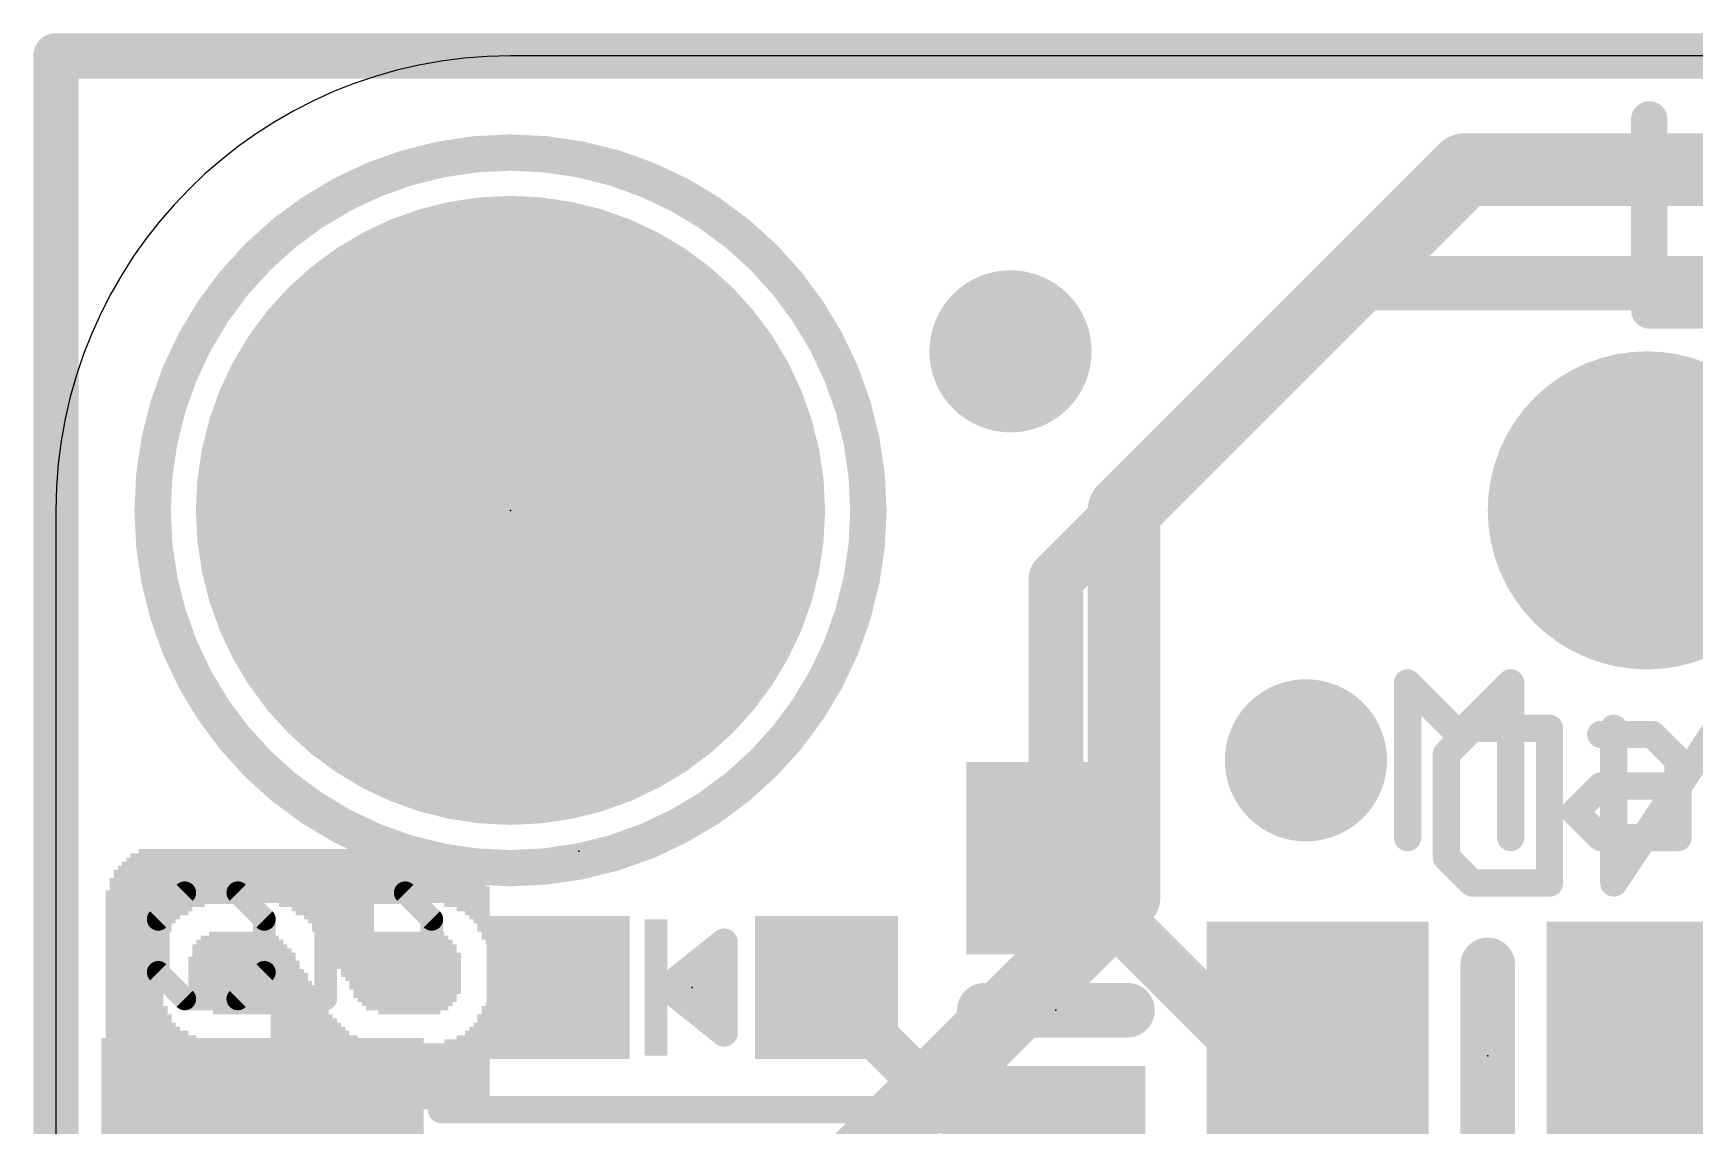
# Model space of a CAD drawing. Extents: x -0.1 to 25.5, y -0.1 to 17.9.
# Drawn here: x -0.13 to 9.16, y 11.8 to 17.91 of the extents above; entities that cross this region are included whole.
import ezdxf

# ---------------------------------------------------------------- set-up
doc = ezdxf.new("R2010")
doc.units = 0
for name, color, linetype in [('1', 12, 'CONTINUOUS'), ('16', 5, 'CONTINUOUS'), ('17', 110, 'CONTINUOUS'), ('18', 110, 'CONTINUOUS'), ('20', 53, 'CONTINUOUS'), ('21', 40, 'CONTINUOUS'), ('22', 6, 'CONTINUOUS'), ('23', 40, 'CONTINUOUS'), ('24', 6, 'CONTINUOUS')]:
    doc.layers.add(name, color=color, linetype=linetype)

# ---------------------------------------------------------------- blocks, each defined once
blk = doc.blocks.new('RECT')
blk.add_solid([(-0.5, -0.5), (0.5, -0.5), (-0.5, 0.5), (0.5, 0.5)])
blk = doc.blocks.new('ROUNDP')
at = {"const_width": 0.5}
blk.add_lwpolyline([(0, -0.25, 1), (0, 0.25, 1), (0, -0.25)], format="xyb", dxfattribs=at)
blk = doc.blocks.new('ROUNDV')
at = {"const_width": 0.5}
blk.add_lwpolyline([(0, -0.25, 1), (0, 0.25, 1), (0, -0.25)], format="xyb", dxfattribs=at)

msp = doc.modelspace()

# ---------------------------------------------------------------- linework, layer by layer
at = {"layer": '1'}
for points, const_width in [([(0, 17.78), (25.4, 17.78)], 0.254), ([(0, 0), (0, 17.78)], 0.254), ([(7.239, 16.51), (5.588, 14.859)], 0.3048), ([(17.399, 16.51), (7.239, 16.51)], 0.3048), ([(5.588, 14.859), (5.588, 13.296)], 0.3048), ([(5.588, 13.296), (6.692, 12.192)], 0.3048), ([(4.306, 12.573), (5.283, 11.596)], 0.254), ([(6.692, 12.192), (7.051, 12.192)], 0.3048), ([(7.051, 10.1139), (7.051, 12.192)], 0.3048), ([(8.951, 12.192), (9.332, 11.811)], 0.3048)]:
    msp.add_lwpolyline(points, dxfattribs=dict(at, const_width=const_width))
for points, const_width in [([(0, 17.8435, 1), (0, 17.7165)], 0.127), ([(0.0635, 17.78, 1), (-0.0635, 17.78)], 0.127), ([(7.239, 16.5862, 1), (7.239, 16.4338)], 0.1524), ([(7.2929, 16.4561, 1), (7.1851, 16.5639)], 0.1524), ([(5.6642, 14.859, 1), (5.5118, 14.859)], 0.1524), ([(5.5341, 14.9129, 1), (5.6419, 14.8051)], 0.1524), ([(5.6419, 13.3499, 1), (5.5341, 13.2421)], 0.1524), ([(5.5118, 13.296, 1), (5.6642, 13.296)], 0.1524), ([(4.3509, 12.6179, 1), (4.2611, 12.5281)], 0.127), ([(6.692, 12.2682, 1), (6.692, 12.1158)], 0.1524), ([(6.6381, 12.1381, 1), (6.7459, 12.2459)], 0.1524), ([(7.1272, 12.192, 1), (6.9748, 12.192)], 0.1524), ([(7.051, 12.1158, 1), (7.051, 12.2682)], 0.1524), ([(9.0049, 12.2459, 1), (8.8971, 12.1381)], 0.1524)]:
    msp.add_lwpolyline(points, format="xyb", dxfattribs=dict(at, const_width=const_width))
at = {"layer": '16'}
for points, const_width in [([(0, 17.78), (25.4, 17.78)], 0.254), ([(0, 0), (0, 17.78)], 0.254), ([(5.969, 15.24), (7.874, 17.145)], 0.4064), ([(7.874, 17.145), (17.399, 17.145)], 0.4064), ([(5.969, 13.081), (5.969, 15.24)], 0.4064), ([(5.969, 13.081), (3.302, 10.414)], 0.4064)]:
    msp.add_lwpolyline(points, dxfattribs=dict(at, const_width=const_width))
for points, const_width in [([(0, 17.8435, 1), (0, 17.7165)], 0.127), ([(0.0635, 17.78, 1), (-0.0635, 17.78)], 0.127), ([(7.874, 17.2466, 1), (7.874, 17.0434)], 0.2032), ([(7.9458, 17.0732, 1), (7.8022, 17.2168)], 0.2032), ([(6.0706, 15.24, 1), (5.8674, 15.24)], 0.2032), ([(5.8972, 15.3118, 1), (6.0408, 15.1682)], 0.2032), ([(6.0408, 13.0092, 1), (5.8972, 13.1528)], 0.2032), ([(5.8674, 13.081, 1), (6.0706, 13.081)], 0.2032)]:
    msp.add_lwpolyline(points, format="xyb", dxfattribs=dict(at, const_width=const_width))
at = {"layer": '20'}
for p, q in [((22.86, 17.78), (2.54, 17.78)), ((0, 15.24), (0, 2.54))]:
    msp.add_line(p, q, dxfattribs=at)
msp.add_arc((2.54, 15.24), 2.54, 90, 180, dxfattribs=at)
at = {"layer": '21'}
for points, const_width in [([(8.9036, 17.4253), (8.9036, 16.3576)], 0.2032), ([(8.9036, 16.3576), (9.6154, 16.3576)], 0.2032), ([(7.5529, 13.4112), (7.5529, 14.2755)], 0.1524), ([(7.5529, 14.2755), (7.841, 13.9874)], 0.1524), ([(7.841, 13.9874), (8.1291, 14.2755)], 0.1524), ([(8.1291, 14.2755), (8.1291, 13.4112)], 0.1524), ([(8.6325, 13.9874), (8.9206, 13.9874)], 0.1524), ([(8.9206, 13.9874), (9.0646, 13.8434)], 0.1524), ([(9.0646, 13.8434), (9.0646, 13.4112)], 0.1524), ([(8.4884, 13.5553), (8.6325, 13.6993)], 0.1524), ([(8.6325, 13.6993), (9.0646, 13.6993)], 0.1524), ([(8.6325, 13.4112), (8.4884, 13.5553)], 0.1524), ([(9.0646, 13.4112), (8.6325, 13.4112)], 0.1524), ([(0.7198, 13.1027), (0.5715, 12.9544)], 0.127), ([(1.0164, 13.1027), (0.7198, 13.1027)], 0.127), ([(1.1647, 12.9544), (1.0164, 13.1027)], 0.127), ([(1.507, 12.5095), (1.507, 13.1027)], 0.127), ([(1.507, 13.1027), (1.9519, 13.1027)], 0.127), ([(1.9519, 13.1027), (2.1002, 12.9544)], 0.127), ([(0.5715, 12.9544), (0.5715, 12.6578)], 0.127), ([(1.1647, 12.6578), (1.1647, 12.9544)], 0.127), ([(2.1002, 12.9544), (2.1002, 12.5095)], 0.127), ([(3.7338, 12.827), (3.4163, 12.573)], 0.1524), ([(3.7021, 12.8016), (3.7338, 12.8016)], 0.1524), ([(3.7338, 12.319), (3.7338, 12.827)], 0.1524), ([(8.001, 12.7), (8.001, 11.684)], 0.3048), ([(0.5715, 12.6578), (0.7198, 12.5095)], 0.127), ([(1.0164, 12.5095), (1.1647, 12.6578)], 0.127), ([(3.5116, 12.6492), (3.7338, 12.6492)], 0.1524), ([(3.4163, 12.573), (3.7338, 12.319)], 0.1524), ([(0.7198, 12.5095), (1.0164, 12.5095)], 0.127), ([(3.5116, 12.4968), (3.7338, 12.4968)], 0.1524), ([(5.988, 12.446), (5.188, 12.446)], 0.3048), ([(3.7021, 12.3444), (3.7338, 12.3444)], 0.1524), ([(2.154, 11.89), (4.754, 11.89)], 0.1524), ([(4.754, 11.89), (4.754, 10.79)], 0.1524)]:
    msp.add_lwpolyline(points, dxfattribs=dict(at, const_width=const_width))
for points, const_width in [([(8.9544, 17.4253, 1), (8.8528, 17.4253)], 0.1016), ([(2.54, 13.24, 1), (2.54, 17.24, 1), (2.54, 13.24)], 0.2032), ([(8.9036, 16.4084, 1), (8.9036, 16.3068)], 0.1016), ([(8.8528, 16.3576, 1), (8.9544, 16.3576)], 0.1016), ([(7.5798, 14.3025, 1), (7.5259, 14.2486)], 0.0762), ([(7.591, 14.2755, 1), (7.5148, 14.2755)], 0.0762), ([(8.1672, 14.2755, 1), (8.091, 14.2755)], 0.0762), ([(8.1561, 14.2486, 1), (8.1022, 14.3025)], 0.0762), ([(7.8141, 14.0144, 1), (7.8679, 13.9605)], 0.0762), ([(7.8141, 13.9605, 1), (7.8679, 14.0144)], 0.0762), ([(8.6325, 14.0255, 1), (8.6325, 13.9493)], 0.0762), ([(8.9475, 14.0144, 1), (8.8936, 13.9605)], 0.0762), ([(8.9206, 13.9493, 1), (8.9206, 14.0255)], 0.0762), ([(9.1027, 13.8434, 1), (9.0265, 13.8434)], 0.0762), ([(9.0377, 13.8164, 1), (9.0916, 13.8703)], 0.0762), ([(8.6325, 13.7374, 1), (8.6325, 13.6612)], 0.0762), ([(8.6594, 13.6724, 1), (8.6055, 13.7263)], 0.0762), ([(9.0646, 13.6612, 1), (9.0646, 13.7374)], 0.0762), ([(8.5153, 13.5822, 1), (8.4615, 13.5283)], 0.0762), ([(8.4615, 13.5822, 1), (8.5153, 13.5283)], 0.0762), ([(8.6325, 13.4493, 1), (8.6325, 13.3731)], 0.0762), ([(8.6055, 13.3843, 1), (8.6594, 13.4381)], 0.0762), ([(9.0646, 13.3731, 1), (9.0646, 13.4493)], 0.0762), ([(7.5148, 13.4112, 1), (7.591, 13.4112)], 0.0762), ([(8.091, 13.4112, 1), (8.1672, 13.4112)], 0.0762), ([(9.0265, 13.4112, 1), (9.1027, 13.4112)], 0.0762), ([(0.7198, 13.1344, 1), (0.7198, 13.0709)], 0.0635), ([(0.7422, 13.0802, 1), (0.6973, 13.1251)], 0.0635), ([(1.0388, 13.1251, 1), (0.9939, 13.0802)], 0.0635), ([(1.0164, 13.0709, 1), (1.0164, 13.1344)], 0.0635), ([(1.507, 13.1344, 1), (1.507, 13.0709)], 0.0635), ([(1.5388, 13.1027, 1), (1.4753, 13.1027)], 0.0635), ([(1.9743, 13.1251, 1), (1.9294, 13.0802)], 0.0635), ([(1.9519, 13.0709, 1), (1.9519, 13.1344)], 0.0635), ([(0.6033, 12.9544, 1), (0.5397, 12.9544)], 0.0635), ([(0.549, 12.9768, 1), (0.594, 12.9319)], 0.0635), ([(1.1964, 12.9544, 1), (1.1329, 12.9544)], 0.0635), ([(1.1422, 12.9319, 1), (1.1871, 12.9768)], 0.0635), ([(2.1319, 12.9544, 1), (2.0684, 12.9544)], 0.0635), ([(2.0777, 12.9319, 1), (2.1226, 12.9768)], 0.0635), ([(3.7021, 12.8397, 1), (3.7021, 12.7635)], 0.0762), ([(3.7719, 12.827, 1), (3.6957, 12.827)], 0.0762), ([(3.7576, 12.7972, 1), (3.71, 12.8568)], 0.0762), ([(3.7338, 12.7635, 1), (3.7338, 12.8397)], 0.0762), ([(8.0772, 12.7, 1), (7.9248, 12.7)], 0.1524), ([(0.594, 12.6802, 1), (0.549, 12.6353)], 0.0635), ([(1.1871, 12.6353, 1), (1.1422, 12.6802)], 0.0635), ([(3.5116, 12.6873, 1), (3.5116, 12.6111)], 0.0762), ([(3.7338, 12.6111, 1), (3.7338, 12.6873)], 0.0762), ([(0.5397, 12.6578, 1), (0.6033, 12.6578)], 0.0635), ([(1.1329, 12.6578, 1), (1.1964, 12.6578)], 0.0635), ([(3.4401, 12.6028, 1), (3.3925, 12.5432)], 0.0762), ([(3.3925, 12.6028, 1), (3.4401, 12.5432)], 0.0762), ([(0.7198, 12.5413, 1), (0.7198, 12.4778)], 0.0635), ([(0.6973, 12.487, 1), (0.7422, 12.532)], 0.0635), ([(0.9939, 12.532, 1), (1.0388, 12.487)], 0.0635), ([(1.0164, 12.4778, 1), (1.0164, 12.5413)], 0.0635), ([(1.4753, 12.5095, 1), (1.5388, 12.5095)], 0.0635), ([(2.0684, 12.5095, 1), (2.1319, 12.5095)], 0.0635), ([(3.5116, 12.5349, 1), (3.5116, 12.4587)], 0.0762), ([(3.7338, 12.4587, 1), (3.7338, 12.5349)], 0.0762), ([(5.188, 12.5222, 1), (5.188, 12.3698)], 0.1524), ([(5.988, 12.3698, 1), (5.988, 12.5222)], 0.1524), ([(3.7021, 12.3825, 1), (3.7021, 12.3063)], 0.0762), ([(3.6957, 12.319, 1), (3.7719, 12.319)], 0.0762), ([(3.71, 12.2892, 1), (3.7576, 12.3488)], 0.0762), ([(3.7338, 12.3063, 1), (3.7338, 12.3825)], 0.0762), ([(2.154, 11.9281, 1), (2.154, 11.8519)], 0.0762), ([(4.7921, 11.89, 1), (4.7159, 11.89)], 0.0762), ([(4.754, 11.8519, 1), (4.754, 11.9281)], 0.0762)]:
    msp.add_lwpolyline(points, format="xyb", dxfattribs=dict(at, const_width=const_width))
at = {"layer": '22', "const_width": 0.1524}
for points in [[(7.7698, 13.8775), (7.9139, 14.0215)], [(7.9139, 14.0215), (8.346, 14.0215)], [(8.346, 14.0215), (8.346, 13.1572)], [(9.2816, 14.0215), (8.7053, 13.1572)], [(8.7053, 13.1572), (8.7053, 14.0215)], [(7.7698, 13.3013), (7.7698, 13.8775)], [(7.9139, 13.1572), (7.7698, 13.3013)], [(8.346, 13.1572), (7.9139, 13.1572)]]:
    msp.add_lwpolyline(points, dxfattribs=at)
at = {"layer": '22', "const_width": 0.0762}
for points in [[(7.9139, 14.0596, 1), (7.9139, 13.9834)], [(7.9408, 13.9946, 1), (7.8869, 14.0485)], [(8.3841, 14.0215, 1), (8.3079, 14.0215)], [(8.346, 13.9834, 1), (8.346, 14.0596)], [(8.7434, 14.0215, 1), (8.6672, 14.0215)], [(7.8079, 13.8775, 1), (7.7317, 13.8775)], [(7.7429, 13.9044, 1), (7.7968, 13.8505)], [(7.7968, 13.3282, 1), (7.7429, 13.2743)], [(7.7317, 13.3013, 1), (7.8079, 13.3013)], [(7.9139, 13.1953, 1), (7.9139, 13.1191)], [(7.8869, 13.1303, 1), (7.9408, 13.1841)], [(8.3079, 13.1572, 1), (8.3841, 13.1572)], [(8.346, 13.1191, 1), (8.346, 13.1953)], [(8.6736, 13.1783, 1), (8.737, 13.1361)], [(8.6672, 13.1572, 1), (8.7434, 13.1572)]]:
    msp.add_lwpolyline(points, format="xyb", dxfattribs=at)
at = {"layer": '23'}
for p in [(2.54, 15.24), (3.556, 12.573), (5.588, 12.446), (8.001, 12.192)]:
    msp.add_point(p, dxfattribs=at)
at = {"layer": '24'}
msp.add_point((2.921, 13.335), dxfattribs=at)

# ---------------------------------------------------------------- block references
at = {"layer": '1', "xscale": 1.075, "rotation": 270}
for p in [(5.588, 13.296), (5.588, 11.596)]:
    msp.add_blockref('RECT', p, dxfattribs=at)
at = {"layer": '1', "xscale": 0.8, "yscale": 0.8, "rotation": 90}
for p in [(2.806, 12.573), (4.306, 12.573)]:
    msp.add_blockref('RECT', p, dxfattribs=at)
at = {"layer": '1'}
for p, xscale, yscale in [((7.051, 12.192), 1.24, 1.5), ((8.951, 12.192), 1.24, 1.5), ((1.154, 11.69), 1.8, 1.2)]:
    msp.add_blockref('RECT', p, dxfattribs=dict(at, xscale=xscale, yscale=yscale))
at = {"layer": '17', "xscale": 3.516, "yscale": 3.516}
msp.add_blockref('ROUNDP', (2.54, 15.24), dxfattribs=at)
msp.add_blockref('ROUNDP', (2.54, 15.24), dxfattribs=at)
at = {"layer": '17', "xscale": 1.778, "yscale": 1.778, "rotation": 90}
msp.add_blockref('ROUNDP', (8.89, 15.24), dxfattribs=at)
msp.add_blockref('ROUNDP', (8.89, 15.24), dxfattribs=at)
at = {"layer": '18', "xscale": 0.9064, "yscale": 0.9064}
for p in [(5.334, 16.129), (5.334, 16.129), (6.985, 13.843), (6.985, 13.843)]:
    msp.add_blockref('ROUNDV', p, dxfattribs=at)
at = {"layer": '21', "xscale": 0.762, "yscale": 0.127, "rotation": 90}
msp.add_blockref('RECT', (3.3528, 12.573), dxfattribs=at)
at = {"layer": '22', "rotation": 270}
for p, xscale, yscale in [((0.404, 12.5959), 1.4072, 0.0231), ((0.4271, 12.6073), 1.43, 0.0231), ((0.4502, 12.6073), 1.43, 0.0231), ((0.4733, 12.62), 1.4554, 0.0231), ((0.4964, 12.62), 1.4554, 0.0231), ((0.5196, 12.62), 1.4554, 0.0231), ((0.5427, 12.62), 1.4554, 0.0231), ((0.5658, 12.62), 1.4554, 0.0231), ((0.5889, 12.62), 1.4554, 0.0231), ((0.612, 13.0937), 0.508, 0.0231), ((0.635, 13.1166), 0.4623, 0.0229), ((0.658, 13.1394), 0.4166, 0.0231), ((0.6811, 13.1509), 0.3937, 0.0231), ((0.7042, 13.1623), 0.3708, 0.0231), ((0.7273, 13.1623), 0.3708, 0.0231), ((0.7504, 13.1737), 0.348, 0.0231), ((0.7736, 13.1851), 0.3251, 0.0231), ((0.7967, 13.1851), 0.3251, 0.0231), ((0.8198, 13.1851), 0.3251, 0.0231), ((0.8429, 13.1966), 0.3023, 0.0231), ((0.866, 13.1966), 0.3023, 0.0231), ((0.889, 13.1966), 0.3023, 0.0229), ((0.912, 13.1966), 0.3023, 0.0231), ((0.9351, 13.1966), 0.3023, 0.0231), ((0.9582, 13.1966), 0.3023, 0.0231), ((0.9813, 13.1966), 0.3023, 0.0231), ((1.0044, 13.1966), 0.3023, 0.0231), ((1.0276, 13.1966), 0.3023, 0.0231), ((1.0507, 13.1966), 0.3023, 0.0231), ((1.0738, 13.1966), 0.3023, 0.0231), ((1.0969, 13.1966), 0.3023, 0.0231), ((1.12, 13.1966), 0.3023, 0.0231), ((1.143, 13.1966), 0.3023, 0.0229), ((1.166, 13.1966), 0.3023, 0.0231), ((1.1891, 13.1966), 0.3023, 0.0231), ((1.2122, 13.1966), 0.3023, 0.0231), ((1.2353, 13.1966), 0.3023, 0.0231), ((1.2584, 13.1851), 0.3251, 0.0231), ((1.2816, 13.1851), 0.3251, 0.0231), ((1.3047, 13.1851), 0.3251, 0.0231), ((1.3278, 13.1737), 0.348, 0.0231), ((1.3509, 13.1623), 0.3708, 0.0231), ((1.374, 13.1623), 0.3708, 0.0231), ((1.397, 13.1509), 0.3937, 0.0229), ((1.42, 13.1394), 0.4166, 0.0231), ((1.4431, 13.1166), 0.4623, 0.0231), ((1.4662, 13.1051), 0.4851, 0.0231), ((1.4893, 13.081), 0.5334, 0.0231), ((1.5124, 13.0696), 0.5563, 0.0231), ((1.5356, 13.0467), 0.602, 0.0231), ((1.5587, 13.0239), 0.6477, 0.0231), ((1.5818, 13.0124), 0.6706, 0.0231), ((1.6049, 12.9896), 0.7163, 0.0231), ((1.628, 12.9781), 0.7391, 0.0231), ((1.651, 12.954), 0.7874, 0.0229), ((1.674, 12.9311), 0.8331, 0.0231), ((1.6971, 12.9197), 0.856, 0.0231), ((1.7202, 12.9083), 0.8788, 0.0231), ((1.7433, 12.8969), 0.9017, 0.0231), ((1.7664, 12.8969), 0.9017, 0.0231), ((1.7896, 13.1966), 0.3023, 0.0231), ((1.8127, 13.1966), 0.3023, 0.0231), ((1.8358, 13.1966), 0.3023, 0.0231), ((1.8589, 13.1966), 0.3023, 0.0231), ((1.882, 13.1966), 0.3023, 0.0231), ((1.905, 13.1966), 0.3023, 0.0229), ((1.928, 13.1966), 0.3023, 0.0231), ((1.9511, 13.1966), 0.3023, 0.0231), ((1.9742, 13.1966), 0.3023, 0.0231), ((1.9973, 13.1966), 0.3023, 0.0231), ((2.0204, 13.1966), 0.3023, 0.0231), ((2.0436, 13.1966), 0.3023, 0.0231), ((2.0667, 13.1966), 0.3023, 0.0231), ((2.0898, 13.1966), 0.3023, 0.0231), ((2.1129, 13.1966), 0.3023, 0.0231), ((2.136, 13.1966), 0.3023, 0.0231), ((2.159, 13.1966), 0.3023, 0.0229), ((2.182, 13.1851), 0.3251, 0.0231), ((2.2051, 13.1851), 0.3251, 0.0231), ((2.2282, 13.1851), 0.3251, 0.0231), ((2.2513, 13.161), 0.3226, 0.0231), ((2.2744, 13.161), 0.3226, 0.0231), ((2.2976, 13.1382), 0.3226, 0.0231), ((0.3118, 12.5387), 1.2929, 0.0231), ((0.3349, 12.5616), 1.3386, 0.0231), ((0.358, 12.573), 1.3614, 0.0231), ((0.381, 12.5844), 1.3843, 0.0229), ((2.3207, 13.1153), 0.3226, 0.0231), ((2.3438, 13.0924), 0.3226, 0.0231), ((2.3669, 13.0581), 0.3454, 0.0231), ((2.39, 13.0124), 0.3454, 0.0231), ((0.2887, 12.5044), 1.2243, 0.0231), ((2.413, 12.9769), 0.3251, 0.0229), ((0.7736, 12.653), 0.3226, 0.0231), ((0.7967, 12.6543), 0.3708, 0.0231), ((0.8198, 12.6543), 0.4166, 0.0231), ((0.8429, 12.6543), 0.4166, 0.0231), ((0.866, 12.6657), 0.4394, 0.0231), ((0.889, 12.6543), 0.4623, 0.0229), ((0.912, 12.6543), 0.4623, 0.0231), ((0.9351, 12.6543), 0.4623, 0.0231), ((0.9582, 12.6543), 0.4623, 0.0231), ((0.9813, 12.6543), 0.4623, 0.0231), ((1.0044, 12.6543), 0.4623, 0.0231), ((1.0276, 12.6543), 0.4623, 0.0231), ((1.0507, 12.6543), 0.4623, 0.0231), ((1.0738, 12.6543), 0.4623, 0.0231), ((1.0969, 12.6543), 0.4623, 0.0231), ((1.12, 12.6543), 0.4623, 0.0231), ((1.143, 12.6543), 0.4623, 0.0229), ((1.166, 12.6543), 0.4623, 0.0231), ((1.1891, 12.6543), 0.4623, 0.0231), ((1.2122, 12.3774), 0.9703, 0.0231), ((1.2353, 12.3774), 0.9703, 0.0231), ((1.2584, 12.366), 0.9474, 0.0231), ((1.2816, 12.3533), 0.922, 0.0231), ((1.7896, 12.6657), 0.4394, 0.0231), ((1.8127, 12.6543), 0.4623, 0.0231), ((1.8358, 12.6543), 0.4623, 0.0231), ((1.8589, 12.6543), 0.4623, 0.0231), ((1.882, 12.6543), 0.4623, 0.0231), ((1.905, 12.6543), 0.4623, 0.0229), ((1.928, 12.6543), 0.4623, 0.0231), ((1.9511, 12.6543), 0.4623, 0.0231), ((1.9742, 12.6543), 0.4623, 0.0231), ((1.9973, 12.6543), 0.4623, 0.0231), ((2.0204, 12.6543), 0.4623, 0.0231), ((2.0436, 12.6543), 0.4623, 0.0231), ((2.0667, 12.6543), 0.4623, 0.0231), ((2.0898, 12.6543), 0.4623, 0.0231), ((2.1129, 12.6543), 0.4623, 0.0231), ((2.136, 12.6543), 0.4623, 0.0231), ((2.159, 12.6657), 0.4394, 0.0229), ((2.182, 12.6543), 0.4166, 0.0231), ((2.2051, 12.6543), 0.3708, 0.0231), ((2.2282, 12.653), 0.3226, 0.0231), ((0.7504, 12.653), 0.1854, 0.0231), ((1.3047, 12.3419), 0.8992, 0.0231), ((1.3278, 12.3304), 0.8763, 0.0231), ((1.3509, 12.3076), 0.8306, 0.0231), ((2.2513, 12.653), 0.2311, 0.0231), ((1.374, 12.2847), 0.7849, 0.0231), ((1.397, 12.2733), 0.762, 0.0229), ((1.42, 12.2504), 0.7163, 0.0231), ((1.4431, 12.239), 0.6934, 0.0231), ((1.4662, 12.2149), 0.6452, 0.0231), ((0.612, 12.2847), 0.3683, 0.0231), ((1.4893, 12.192), 0.5994, 0.0231), ((1.5124, 12.1806), 0.5766, 0.0231), ((2.39, 12.1806), 0.5766, 0.0231), ((2.413, 12.192), 0.5994, 0.0229), ((0.635, 12.2619), 0.3226, 0.0229), ((0.658, 12.239), 0.2769, 0.0231), ((0.6811, 12.2276), 0.254, 0.0231), ((1.5356, 12.1577), 0.5309, 0.0231), ((1.5587, 12.1463), 0.508, 0.0231), ((1.5818, 12.1349), 0.4851, 0.0231), ((1.6049, 12.1234), 0.4623, 0.0231), ((2.3207, 12.1234), 0.4623, 0.0231), ((2.3438, 12.1349), 0.4851, 0.0231), ((2.3669, 12.1577), 0.5309, 0.0231), ((0.7042, 12.2161), 0.2311, 0.0231), ((0.7273, 12.2161), 0.2311, 0.0231), ((0.7504, 12.2034), 0.2057, 0.0231), ((0.7736, 12.0993), 0.414, 0.0231), ((0.7967, 12.0879), 0.3912, 0.0231), ((0.8198, 12.0879), 0.3912, 0.0231), ((0.8429, 12.0879), 0.3912, 0.0231), ((0.866, 12.0764), 0.3683, 0.0231), ((0.889, 12.0764), 0.3683, 0.0229), ((0.912, 12.0764), 0.3683, 0.0231), ((0.9351, 12.0764), 0.3683, 0.0231), ((0.9582, 12.0764), 0.3683, 0.0231), ((0.9813, 12.0764), 0.3683, 0.0231), ((1.0044, 12.0764), 0.3683, 0.0231), ((1.0276, 12.0764), 0.3683, 0.0231), ((1.0507, 12.0764), 0.3683, 0.0231), ((1.0738, 12.0764), 0.3683, 0.0231), ((1.0969, 12.0764), 0.3683, 0.0231), ((1.12, 12.0764), 0.3683, 0.0231), ((1.143, 12.0764), 0.3683, 0.0229), ((1.166, 12.0764), 0.3683, 0.0231), ((1.1891, 12.0764), 0.3683, 0.0231), ((1.628, 12.112), 0.4394, 0.0231), ((1.651, 12.0993), 0.414, 0.0229), ((1.674, 12.0993), 0.414, 0.0231), ((1.6971, 12.0879), 0.3912, 0.0231), ((1.7202, 12.0879), 0.3912, 0.0231), ((1.7433, 12.0764), 0.3683, 0.0231), ((1.7664, 12.0764), 0.3683, 0.0231), ((1.7896, 12.0764), 0.3683, 0.0231), ((1.8127, 12.0764), 0.3683, 0.0231), ((1.8358, 12.0764), 0.3683, 0.0231), ((1.8589, 12.0764), 0.3683, 0.0231), ((1.882, 12.0764), 0.3683, 0.0231), ((1.905, 12.0764), 0.3683, 0.0229), ((1.928, 12.0764), 0.3683, 0.0231), ((1.9511, 12.0764), 0.3683, 0.0231), ((1.9742, 12.0764), 0.3683, 0.0231), ((1.9973, 12.0764), 0.3683, 0.0231), ((2.0204, 12.0764), 0.3683, 0.0231), ((2.0436, 12.0764), 0.3683, 0.0231), ((2.0667, 12.0764), 0.3683, 0.0231), ((2.0898, 12.0764), 0.3683, 0.0231), ((2.1129, 12.0764), 0.3683, 0.0231), ((2.136, 12.0764), 0.3683, 0.0231), ((2.159, 12.0764), 0.3683, 0.0229), ((2.182, 12.0879), 0.3912, 0.0231), ((2.2051, 12.0879), 0.3912, 0.0231), ((2.2282, 12.0879), 0.3912, 0.0231), ((2.2513, 12.0993), 0.414, 0.0231), ((2.2744, 12.0993), 0.414, 0.0231), ((2.2976, 12.112), 0.4394, 0.0231)]:
    msp.add_blockref('RECT', p, dxfattribs=dict(at, xscale=xscale, yscale=yscale))

doc.saveas('drawing.dxf')
